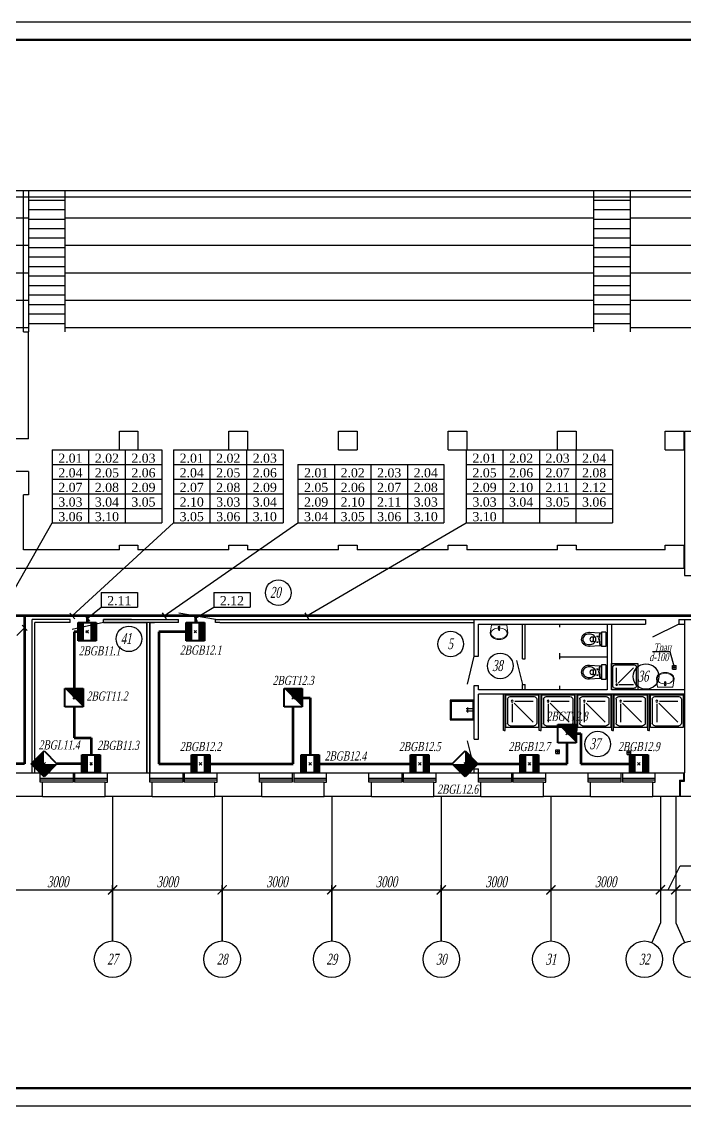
# Model space of a CAD drawing. Extents: x 0 to 1720, y -2086 to 3873.
# Drawn here: x 762.3 to 944, y -1192 to -895 of the extents above; entities that cross this region are included whole.
import ezdxf
from ezdxf.enums import TextEntityAlignment as Align

# ---------------------------------------------------------------- set-up
doc = ezdxf.new("R2010")
doc.units = 0
doc.layers.add('EL_DEVICE', color=1, linetype='Continuous', lineweight=40)
doc.layers.add('EL_KABLE', color=9, linetype='Continuous', lineweight=60)
for name, color, linetype in [('EL_DEVICE_NAME', 7, 'Continuous'), ('FORMAT', 134, 'Continuous'), ('OSI', 5, 'Continuous'), ('PLAN', 2, 'Continuous'), ('SYS_PIN', 7, 'Continuous')]:
    doc.layers.add(name, color=color, linetype=linetype)
doc.styles.add('R2_5', font='times.ttf', dxfattribs={"width": 0.65, "oblique": 12, "height": 2.5})
doc.styles.get("Standard").update_dxf_attribs({"font": 'times.ttf'})

# ---------------------------------------------------------------- blocks, each defined once
blk = doc.blocks.new('n')
for points in [[(-6527766, -4118616), (-6527107, -4118616), (-6527107, -4119151), (-6527766, -4119151)], [(-6527735, -4118647), (-6527137, -4118647), (-6527137, -4119120), (-6527735, -4119120)]]:
    blk.add_lwpolyline(points, close=True)
for points in [[(-6527735, -4118854), (-6527544, -4118854)], [(-6527735, -4118910), (-6527544, -4118910)], [(-6527580, -4118817), (-6527580, -4118951)]]:
    blk.add_lwpolyline(points)
blk = doc.blocks.new('PL_SHOWER_TRAY')
for p, q in [((0.45, 0.9), (-0.45, 0.9)), ((-0.45, 0.9), (-0.45, 0)), ((0.45, 0), (0.45, 0.9)), ((-0.4, 0.125), (-0.4, 0.775)), ((-0.325, 0.85), (0.325, 0.85)), ((-0.275, 0.25), (-0.275, 0.75)), ((-0.222, 0.228), (0.3, 0.75)), ((0.4, 0.125), (0.4, 0.775)), ((-0.45, 0), (0.45, 0)), ((-0.325, 0.05), (0.325, 0.05)), ((-0.2, 0.175), (0.3, 0.175))]:
    blk.add_line(p, q)
blk.add_circle((-0.275, 0.175), 0.025)
for centre, start, end in [((-0.325, 0.775), 90, 180), ((0.325, 0.775), 360, 90), ((-0.325, 0.125), 180, 270), ((0.325, 0.125), 270, 360)]:
    blk.add_arc(centre, 0.075, start, end)
blk = doc.blocks.new('PODDON')
at = {"xscale": -1000, "yscale": 1000, "zscale": 1000, "rotation": 270}
blk.add_blockref('PL_SHOWER_TRAY', (-338, -13), dxfattribs=at)
blk = doc.blocks.new('раковина')
at = {"lineweight": 0}
for p, q in [((471040, 84579), (471009, 84347)), ((471029, 84347), (471034, 84376)), ((471034, 84376), (471046, 84404)), ((471459, 84579), (471040, 84579)), ((471040, 84578), (471040, 84578)), ((471046, 84404), (471067, 84429)), ((471067, 84429), (471094, 84451)), ((471094, 84451), (471127, 84470)), ((471127, 84470), (471165, 84483)), ((471165, 84483), (471207, 84492)), ((471207, 84492), (471250, 84495)), ((471231, 84521), (471231, 84525)), ((471233, 84489), (471231, 84521)), ((471236, 84481), (471241, 84439)), ((471239, 84502), (471261, 84502)), ((471239, 84502), (471261, 84502)), ((471239, 84490), (471239, 84502)), ((471250, 84495), (471293, 84492)), ((471259, 84439), (471264, 84481)), ((471261, 84502), (471261, 84490)), ((471267, 84489), (471269, 84521)), ((471269, 84521), (471269, 84525)), ((471293, 84492), (471334, 84483)), ((471334, 84483), (471372, 84470)), ((471372, 84470), (471405, 84451)), ((471405, 84451), (471433, 84429)), ((471433, 84429), (471453, 84404)), ((471453, 84404), (471466, 84376)), ((471489, 84347), (471459, 84579)), ((471459, 84578), (471459, 84578)), ((471466, 84376), (471469, 84347)), ((471009, 84347), (471014, 84314)), ((471014, 84314), (471028, 84283)), ((471028, 84283), (471050, 84253)), ((471034, 84318), (471029, 84347)), ((471046, 84291), (471034, 84318)), ((471067, 84265), (471046, 84291)), ((471050, 84253), (471080, 84228)), ((471094, 84243), (471067, 84265)), ((471080, 84228), (471116, 84207)), ((471127, 84225), (471094, 84243)), ((471116, 84207), (471158, 84191)), ((471165, 84211), (471127, 84225)), ((471158, 84191), (471203, 84182)), ((471207, 84203), (471165, 84211)), ((471203, 84182), (471250, 84179)), ((471250, 84200), (471207, 84203)), ((471293, 84203), (471250, 84200)), ((471250, 84179), (471297, 84182)), ((471334, 84211), (471293, 84203)), ((471297, 84182), (471342, 84191)), ((471372, 84225), (471334, 84211)), ((471342, 84191), (471383, 84207)), ((471405, 84243), (471372, 84225)), ((471383, 84207), (471420, 84228)), ((471433, 84265), (471405, 84243)), ((471420, 84228), (471449, 84253)), ((471453, 84291), (471433, 84265)), ((471449, 84253), (471472, 84283)), ((471466, 84318), (471453, 84291)), ((471469, 84347), (471466, 84318)), ((471472, 84283), (471485, 84314)), ((471485, 84314), (471489, 84347))]:
    blk.add_line(p, q, dxfattribs=at)
for centre, radius, start, end in [((471250, 84452), 24, 0, 180), ((471250, 84452), 24, 180, 0), ((471250, 84522), 20, 339.2856, 200.7144), ((471250, 84522), 19.2, 7.8374, 171.8967), ((471250, 84491), 16.9, 185.1696, 354.8304), ((471250, 84490), 16.9, 185.1696, 354.8304), ((471250, 84490), 10.9, 180, 0), ((471250, 84440), 8.95, 187.1389, 352.8611)]:
    blk.add_arc(centre, radius, start, end, dxfattribs=at)
blk = doc.blocks.new('_ArchTick')
at = {"const_width": 0.15}
blk.add_lwpolyline([(-0.5, -0.5), (0.5, 0.5)], dxfattribs=at)
blk = doc.blocks.new('OS_DAT_BGB')
at = {"layer": 'EL_DEVICE'}
for p, q in [((-2.5, 2.5), (2.5, 2.5)), ((-2.5, -2.5), (-2.5, 2.5)), ((2.5, 2.5), (2.5, -2.5)), ((2.5, -2.5), (-2.5, -2.5))]:
    blk.add_line(p, q, dxfattribs=at)
at = {"layer": 'EL_DEVICE', "const_width": 1.67}
for points in [[(-1.67, 2.5), (-1.67, -2.5)], [(1.67, 2.5), (1.67, -2.5)]]:
    blk.add_lwpolyline(points, dxfattribs=at)
blk = doc.blocks.new('CONNECTOR_SQUARE')
at = {"layer": 'SYS_PIN'}
for p, q in [((-0.35, 0.35), (0.35, -0.35)), ((0.35, 0.35), (-0.35, -0.35))]:
    blk.add_line(p, q, dxfattribs=at)
blk = doc.blocks.new('OS_DAT_BGT')
at = {"layer": 'EL_DEVICE'}
for p, q in [((-2.5, 2.5), (2.5, 2.5)), ((-2.5, -2.5), (-2.5, 2.5)), ((2.5, 2.5), (2.5, -2.5)), ((2.5, -2.5), (-2.5, -2.5))]:
    blk.add_line(p, q, dxfattribs=at)
blk.add_lwpolyline([(2.5, 2.5, 0, 7.07, 0), (0, 0, 7.07, 7.07, 0)], format="xyseb", dxfattribs=at)
blk = doc.blocks.new('OS_DAT_BGL')
at = {"layer": 'EL_DEVICE'}
for p, q in [((-2.5, 2.5), (2.5, 2.5)), ((-2.5, -2.5), (-2.5, 2.5)), ((2.5, 2.5), (2.5, -2.5)), ((2.5, -2.5), (-2.5, -2.5))]:
    blk.add_line(p, q, dxfattribs=at)
for points in [[(-2.5, 2.5, 0, 7.07, 0), (0, 0, 7.07, 7.07, 0)], [(2.5, 2.5, 0, 7.07, 0), (0, 0, 7.07, 7.07, 0)]]:
    blk.add_lwpolyline(points, format="xyseb", dxfattribs=at)

msp = doc.modelspace()

# ---------------------------------------------------------------- linework, layer by layer
for p, q in [((770.65, -1012.27), (800.65, -1012.27)), ((770.65, -1012.27), (770.65, -1032.27)), ((780.65, -1012.27), (780.65, -1032.27)), ((790.65, -1012.27), (790.65, -1032.27)), ((800.65, -1012.27), (800.65, -1032.27)), ((803.87, -1012.27), (833.87, -1012.27)), ((803.87, -1012.27), (803.87, -1032.27)), ((813.87, -1012.27), (813.87, -1032.27)), ((823.87, -1012.27), (823.87, -1032.27)), ((833.87, -1012.27), (833.87, -1032.27)), ((884.05, -1012.27), (924.05, -1012.27)), ((884.05, -1012.27), (884.05, -1032.27)), ((894.05, -1012.27), (894.05, -1032.27)), ((904.05, -1012.27), (904.05, -1032.27)), ((914.05, -1012.27), (914.05, -1032.27)), ((924.05, -1012.27), (924.05, -1032.27)), ((770.65, -1016.27), (800.65, -1016.27)), ((803.87, -1016.27), (833.87, -1016.27)), ((837.94, -1016.27), (877.94, -1016.27)), ((837.94, -1016.27), (837.94, -1032.27)), ((847.94, -1016.27), (847.94, -1032.27)), ((857.94, -1016.27), (857.94, -1032.27)), ((867.94, -1016.27), (867.94, -1032.27)), ((877.94, -1016.27), (877.94, -1032.27)), ((884.05, -1016.27), (924.05, -1016.27)), ((770.65, -1020.27), (800.65, -1020.27)), ((803.87, -1020.27), (833.87, -1020.27)), ((837.94, -1020.27), (877.94, -1020.27)), ((884.05, -1020.27), (924.05, -1020.27)), ((770.65, -1024.27), (800.65, -1024.27)), ((803.87, -1024.27), (833.87, -1024.27)), ((837.94, -1024.27), (877.94, -1024.27)), ((884.05, -1024.27), (924.05, -1024.27)), ((770.65, -1028.27), (800.65, -1028.27)), ((803.87, -1028.27), (833.87, -1028.27)), ((837.94, -1028.27), (877.94, -1028.27)), ((884.05, -1028.27), (924.05, -1028.27)), ((756.19, -1057.73), (770.65, -1032.27)), ((770.65, -1032.27), (800.65, -1032.27)), ((776.17, -1057.73), (803.87, -1032.27)), ((801.34, -1057.73), (837.94, -1032.27)), ((803.87, -1032.27), (833.87, -1032.27)), ((837.94, -1032.27), (877.94, -1032.27)), ((840.35, -1057.73), (884.05, -1032.27)), ((884.05, -1032.27), (924.05, -1032.27)), ((784.04, -1051.29), (794.04, -1051.29)), ((784.04, -1051.29), (784.04, -1055.29)), ((794.04, -1051.29), (794.04, -1055.29)), ((814.89, -1051.29), (824.89, -1051.29)), ((814.89, -1051.29), (814.89, -1055.29)), ((824.89, -1051.29), (824.89, -1055.29)), ((775.49, -1057), (776.85, -1058.47)), ((780.23, -1058.4), (784.04, -1055.29)), ((784.04, -1055.29), (794.04, -1055.29)), ((800.77, -1056.91), (801.91, -1058.55)), ((809.87, -1058.35), (814.89, -1055.29)), ((814.89, -1055.29), (824.89, -1055.29)), ((839.85, -1056.87), (840.85, -1058.6)), ((763.82, -1061.68), (762.43, -1060.25)), ((779.6, -1057.62), (780.87, -1059.17)), ((809.35, -1057.5), (810.39, -1059.2)), ((763.12, -1060.97), (760.97, -1063.07))]:
    msp.add_line(p, q)
at = {"layer": 'EL_KABLE'}
for p, q in [((1183.2, -1057.73), (41.9, -1057.73)), ((1183.2, -1057.73), (69.9, -1057.73)), ((1183.2, -1057.73), (81.4, -1057.73)), ((1183.2, -1057.73), (101.73, -1057.73)), ((1183.2, -1057.73), (160.37, -1057.73)), ((1183.2, -1057.73), (206.74, -1057.73)), ((1183.2, -1057.73), (269.6, -1057.73)), ((1183.2, -1057.73), (442.45, -1057.73)), ((1183.2, -1057.73), (443.35, -1057.73)), ((1183.2, -1057.73), (476.9, -1057.73)), ((1183.2, -1057.73), (497.5, -1057.73)), ((1183.2, -1057.73), (683.11, -1057.73)), ((1183.2, -1057.73), (700.23, -1057.73)), ((1183.2, -1057.73), (746.6, -1057.73)), ((1183.2, -1057.73), (763.12, -1057.73)), ((763.12, -1057.73), (763.12, -1098.23)), ((1183.2, -1057.73), (780.23, -1057.73)), ((780.23, -1057.73), (780.23, -1059.53)), ((1183.2, -1057.73), (809.87, -1057.73)), ((809.87, -1057.73), (809.87, -1059.53)), ((777.73, -1062.03), (776.64, -1062.03)), ((776.64, -1062.03), (776.64, -1077.63)), ((807.37, -1062.03), (799.9, -1062.03)), ((799.9, -1062.03), (799.9, -1098.23)), ((839.15, -1080.13), (841.3, -1080.13)), ((841.3, -1080.13), (841.3, -1095.73)), ((776.64, -1082.63), (776.64, -1091.08)), ((836.65, -1098.23), (836.65, -1082.63)), ((914.15, -1089.93), (915.38, -1089.93)), ((915.38, -1089.93), (915.38, -1098.23)), ((776.64, -1091.08), (781.3, -1091.08)), ((781.3, -1091.08), (781.3, -1095.73)), ((911.65, -1098.23), (911.65, -1092.43)), ((763.12, -1098.23), (753.8, -1098.23)), ((778.8, -1098.23), (771.98, -1098.23)), ((799.9, -1098.23), (808.8, -1098.23)), ((813.8, -1098.23), (836.65, -1098.23)), ((843.8, -1098.23), (868.8, -1098.23)), ((873.8, -1098.23), (880.16, -1098.23)), ((887.24, -1098.23), (898.8, -1098.23)), ((903.8, -1098.23), (911.65, -1098.23)), ((915.38, -1098.23), (928.8, -1098.23))]:
    msp.add_line(p, q, dxfattribs=at)
at = {"layer": 'FORMAT'}
msp.add_lwpolyline([(0, -895), (1720.39, -895), (1720.39, -1192), (0, -1192)], close=True, dxfattribs=at)
at = {"layer": 'FORMAT', "lineweight": 50}
msp.add_lwpolyline([(20, -1187), (20, -900), (1715.39, -900), (1715.39, -1187)], close=True, dxfattribs=at)
at = {"layer": 'OSI'}
for p, q in [((787.2, -1107.13), (787.2, -1146.73)), ((787.2, -1107.75), (787.2, -1133.98)), ((787.2, -1107.75), (787.2, -1133.98)), ((817.2, -1107.13), (817.2, -1146.73)), ((817.2, -1107.75), (817.2, -1133.98)), ((817.2, -1107.75), (817.2, -1133.98)), ((847.2, -1107.13), (847.2, -1146.73)), ((847.2, -1107.75), (847.2, -1133.98)), ((847.2, -1107.75), (847.2, -1133.98)), ((877.2, -1107.13), (877.2, -1146.73)), ((877.2, -1107.75), (877.2, -1133.98)), ((877.2, -1107.75), (877.2, -1133.98)), ((907.2, -1107.13), (907.2, -1146.73)), ((907.2, -1107.75), (907.2, -1133.98)), ((907.2, -1107.75), (907.2, -1133.98)), ((937.2, -1107.13), (937.2, -1141.73)), ((937.2, -1107.75), (937.2, -1133.98)), ((937.2, -1107.75), (937.2, -1133.98)), ((941.4, -1107.13), (941.4, -1141.73)), ((941.4, -1107.75), (941.4, -1133.98)), ((941.4, -1107.75), (941.4, -1133.98)), ((939.3, -1132.73), (942.57, -1126.17)), ((942.57, -1126.17), (949.9, -1126.17)), ((755.2, -1132.73), (789.2, -1132.73)), ((785.2, -1132.73), (819.2, -1132.73)), ((815.2, -1132.73), (849.2, -1132.73)), ((845.2, -1132.73), (879.2, -1132.73)), ((875.2, -1132.73), (909.2, -1132.73)), ((905.2, -1132.73), (939.2, -1132.73)), ((935.2, -1132.73), (943.4, -1132.73)), ((939.4, -1132.73), (973.4, -1132.73))]:
    msp.add_line(p, q, dxfattribs=at)
at = {"layer": 'OSI', "lineweight": 25}
for p, q in [((787.2, -1146.73), (787.2, -1131.48)), ((787.2, -1146.73), (787.2, -1131.48)), ((817.2, -1146.73), (817.2, -1131.48)), ((817.2, -1146.73), (817.2, -1131.48)), ((847.2, -1146.73), (847.2, -1131.48)), ((847.2, -1146.73), (847.2, -1131.48)), ((877.2, -1146.73), (877.2, -1131.48)), ((877.2, -1146.73), (877.2, -1131.48)), ((937.2, -1141.73), (934.81, -1147.15)), ((941.4, -1141.73), (943.79, -1147.15))]:
    msp.add_line(p, q, dxfattribs=at)
for centre in [(787.2, -1151.73), (817.2, -1151.73), (847.2, -1151.73), (877.2, -1151.73), (907.2, -1151.73), (932.8, -1151.73), (945.8, -1151.73)]:
    msp.add_circle(centre, 5, dxfattribs=at)
at = {"layer": 'PLAN'}
for p, q in [((33, -941.23), (1460.2, -941.23)), ((762.85, -979.89), (762.85, -941.23)), ((764.15, -941.23), (764.15, -979.89)), ((774.15, -941.23), (774.15, -979.89)), ((918.9, -941.23), (918.9, -979.89)), ((928.9, -941.23), (928.9, -979.89)), ((37.4, -942.93), (1380.89, -942.93)), ((764.15, -943.83), (774.15, -943.83)), ((918.9, -943.83), (928.9, -943.83)), ((764.15, -946.43), (774.15, -946.43)), ((918.9, -946.43), (928.9, -946.43)), ((729.05, -948.73), (764.15, -948.73)), ((764.15, -949.03), (774.15, -949.03)), ((774.15, -948.73), (918.9, -948.73)), ((918.9, -949.03), (928.9, -949.03)), ((928.9, -948.73), (1096.2, -948.73)), ((764.15, -951.63), (774.15, -951.63)), ((918.9, -951.63), (928.9, -951.63)), ((729.05, -956.23), (764.15, -956.23)), ((764.15, -954.23), (774.15, -954.23)), ((774.15, -956.23), (918.9, -956.23)), ((918.9, -954.23), (928.9, -954.23)), ((928.9, -956.23), (1096.2, -956.23)), ((764.15, -956.83), (774.15, -956.83)), ((918.9, -956.83), (928.9, -956.83)), ((764.15, -959.43), (774.15, -959.43)), ((764.15, -962.03), (774.15, -962.03)), ((918.9, -959.43), (928.9, -959.43)), ((918.9, -962.03), (928.9, -962.03)), ((729.05, -963.73), (764.15, -963.73)), ((764.15, -964.63), (774.15, -964.63)), ((774.15, -963.73), (918.9, -963.73)), ((918.9, -964.63), (928.9, -964.63)), ((928.9, -963.73), (1096.2, -963.73)), ((764.15, -967.23), (774.15, -967.23)), ((918.9, -967.23), (928.9, -967.23)), ((764.15, -969.83), (774.15, -969.83)), ((918.9, -969.83), (928.9, -969.83)), ((729.05, -971.23), (764.15, -971.23)), ((764.15, -972.43), (774.15, -972.43)), ((774.15, -971.23), (918.9, -971.23)), ((918.9, -972.43), (928.9, -972.43)), ((928.9, -971.23), (1096.2, -971.23)), ((764.15, -975.03), (774.15, -975.03)), ((918.9, -975.03), (928.9, -975.03)), ((748.51, -978.73), (764.15, -978.73)), ((762.85, -979.89), (764.15, -979.89)), ((764.15, -977.63), (774.15, -977.63)), ((764.15, -1009.23), (764.15, -979.89)), ((774.15, -978.73), (918.9, -978.73)), ((918.9, -977.63), (928.9, -977.63)), ((928.9, -978.73), (1096.2, -978.73)), ((764.15, -1009.23), (760.35, -1009.23)), ((789.05, -1007.13), (794.15, -1007.13)), ((789.05, -1012.23), (789.05, -1007.13)), ((794.15, -1007.13), (794.15, -1012.23)), ((819.05, -1007.13), (824.15, -1007.13)), ((819.05, -1012.23), (819.05, -1007.13)), ((824.15, -1007.13), (824.15, -1012.23)), ((849.05, -1007.13), (854.15, -1007.13)), ((849.05, -1012.23), (849.05, -1007.13)), ((854.15, -1007.13), (854.15, -1012.23)), ((879.05, -1007.13), (884.15, -1007.13)), ((879.05, -1012.23), (879.05, -1007.13)), ((884.15, -1007.13), (884.15, -1012.23)), ((909.05, -1007.13), (914.15, -1007.13)), ((909.05, -1012.23), (909.05, -1007.13)), ((914.15, -1007.13), (914.15, -1012.23)), ((938.5, -1007.13), (943.6, -1007.13)), ((938.5, -1012.23), (938.5, -1007.13)), ((943.6, -1007.13), (943.6, -1012.23)), ((943.8, -1007.13), (943.8, -1046.63)), ((943.8, -1007.13), (948.9, -1007.13)), ((789.05, -1012.23), (794.15, -1012.23)), ((819.05, -1012.23), (824.15, -1012.23)), ((849.05, -1012.23), (854.15, -1012.23)), ((879.05, -1012.23), (884.15, -1012.23)), ((909.05, -1012.23), (914.15, -1012.23)), ((938.5, -1012.23), (943.6, -1012.23)), ((764.15, -1018.13), (760.35, -1018.13)), ((764.15, -1018.13), (764.15, -1024.53)), ((762.85, -1039.63), (762.85, -1024.53)), ((764.15, -1024.53), (762.85, -1024.53)), ((789.05, -1039.63), (789.05, -1038.33)), ((789.05, -1038.33), (794.15, -1038.33)), ((794.15, -1038.33), (794.15, -1039.63)), ((819.05, -1039.63), (819.05, -1038.33)), ((819.05, -1038.33), (824.15, -1038.33)), ((824.15, -1038.33), (824.15, -1039.63)), ((849.05, -1039.63), (849.05, -1038.33)), ((849.05, -1038.33), (854.15, -1038.33)), ((854.15, -1038.33), (854.15, -1039.63)), ((879.05, -1039.63), (879.05, -1038.33)), ((879.05, -1038.33), (884.15, -1038.33)), ((884.15, -1038.33), (884.15, -1039.63)), ((909.05, -1039.63), (909.05, -1038.33)), ((909.05, -1038.33), (914.15, -1038.33)), ((914.15, -1038.33), (914.15, -1039.63)), ((938.5, -1039.63), (938.5, -1038.33)), ((938.5, -1038.33), (943.6, -1038.33)), ((943.6, -1038.33), (943.6, -1044.73)), ((789.05, -1039.63), (762.85, -1039.63)), ((819.05, -1039.63), (794.15, -1039.63)), ((849.05, -1039.63), (824.15, -1039.63)), ((879.05, -1039.63), (854.15, -1039.63)), ((909.05, -1039.63), (884.15, -1039.63)), ((938.5, -1039.63), (914.15, -1039.63)), ((943.6, -1044.73), (752.7, -1044.73)), ((943.8, -1046.63), (947.6, -1046.63)), ((815.37, -1058.73), (805.36, -1056.99)), ((775.63, -1058.73), (765.14, -1058.73)), ((765.14, -1100.73), (765.14, -1058.73)), ((775.63, -1059.53), (765.94, -1059.53)), ((765.94, -1100.73), (765.94, -1059.53)), ((775.63, -1059.53), (775.63, -1058.73)), ((784.73, -1059.53), (776.12, -1061.44)), ((792.4, -1058.73), (784.73, -1058.73)), ((784.73, -1058.73), (798.63, -1058.73)), ((784.73, -1059.53), (784.73, -1058.73)), ((784.73, -1059.53), (784.73, -1058.73)), ((805.27, -1059.53), (784.73, -1059.53)), ((784.73, -1059.53), (796.6, -1059.53)), ((791.6, -1058.73), (805.27, -1058.73)), ((796.6, -1059.53), (796.6, -1100.73)), ((796.6, -1100.73), (796.6, -1059.53)), ((797.4, -1059.53), (797.4, -1100.73)), ((797.4, -1100.73), (797.4, -1059.53)), ((797.4, -1059.53), (798.63, -1059.53)), ((805.27, -1059.53), (805.27, -1058.73)), ((815.37, -1058.73), (902, -1058.73)), ((815.37, -1059.53), (815.37, -1058.73)), ((815.37, -1059.53), (815.37, -1058.73)), ((816.6, -1059.53), (815.37, -1059.53)), ((816.6, -1059.53), (886.2, -1059.53)), ((886.2, -1060.93), (886.2, -1058.73)), ((886.2, -1058.73), (933.12, -1058.73)), ((886.2, -1068.71), (886.2, -1059.53)), ((887.4, -1059.93), (929, -1059.93)), ((887.4, -1060.93), (887.4, -1059.93)), ((899.4, -1069.43), (899.4, -1059.93)), ((900.2, -1069.43), (900.2, -1059.93)), ((909.62, -1060.83), (909.62, -1059.93)), ((922.6, -1059.93), (922.6, -1077.93)), ((923.8, -1059.93), (923.8, -1077.93)), ((923.8, -1059.93), (933.12, -1059.93)), ((929, -1059.93), (933.12, -1059.93)), ((933.12, -1058.73), (933.12, -1059.93)), ((942.22, -1059.93), (935, -1063.51)), ((942.22, -1058.73), (943.8, -1058.73)), ((942.22, -1058.73), (942.22, -1059.93)), ((942.22, -1059.93), (943.8, -1059.93)), ((942.22, -1059.93), (943.8, -1059.93)), ((943.8, -1058.73), (943.8, -1100.73)), ((943.8, -1058.73), (947.6, -1058.73)), ((887.4, -1068.71), (887.4, -1060.93)), ((920.64, -1062.45), (917.77, -1062.28)), ((919.93, -1063.53), (919.93, -1063.13)), ((920.29, -1064.06), (920.62, -1062.47)), ((920.43, -1064.1), (920.62, -1062.47)), ((920.84, -1062.47), (920.64, -1062.45)), ((921.03, -1062.13), (921.03, -1066.13)), ((921.03, -1062.13), (921.03, -1066.13)), ((922.23, -1062.13), (921.03, -1062.13)), ((922.23, -1062.13), (921.03, -1062.13)), ((921.03, -1065.59), (921.03, -1062.67)), ((922.23, -1062.13), (922.23, -1066.13)), ((917.77, -1065.97), (920.64, -1065.8)), ((918.58, -1063.53), (918.48, -1063.53)), ((918.58, -1064.73), (918.48, -1064.73)), ((918.93, -1063.53), (918.58, -1063.53)), ((918.93, -1064.73), (918.58, -1064.73)), ((918.88, -1064.43), (918.88, -1063.83)), ((920.13, -1063.33), (919.73, -1063.33)), ((920.13, -1064.93), (919.73, -1064.93)), ((919.93, -1064.73), (919.93, -1065.13)), ((920.29, -1064.2), (920.63, -1065.8)), ((920.43, -1064.15), (920.62, -1065.79)), ((920.64, -1065.8), (920.84, -1065.79)), ((922.23, -1066.13), (921.03, -1066.13)), ((922.23, -1066.13), (921.03, -1066.13)), ((884.38, -1076.39), (886.2, -1068.71)), ((886.2, -1068.71), (887.4, -1068.71)), ((899.4, -1069.43), (899.4, -1069.18)), ((900.2, -1069.43), (900.2, -1069.18)), ((900.2, -1069.43), (900.2, -1069.18)), ((909.62, -1069.53), (909.62, -1067.93)), ((909.62, -1068.93), (922.6, -1068.93)), ((935.03, -1067.48), (939.78, -1067.48)), ((939.78, -1067.48), (940.99, -1071.77)), ((897.75, -1069.91), (899.4, -1076.53)), ((899.4, -1069.43), (900.2, -1069.43)), ((920.64, -1071.45), (917.77, -1071.28)), ((919.93, -1072.53), (919.93, -1072.13)), ((920.29, -1073.06), (920.62, -1071.47)), ((920.43, -1073.1), (920.62, -1071.47)), ((920.84, -1071.47), (920.64, -1071.45)), ((921.03, -1071.13), (921.03, -1075.13)), ((921.03, -1071.13), (921.03, -1075.13)), ((922.23, -1071.13), (921.03, -1071.13)), ((922.23, -1071.13), (921.03, -1071.13)), ((921.03, -1074.59), (921.03, -1071.67)), ((922.23, -1071.13), (922.23, -1075.13)), ((940.49, -1072.27), (940.49, -1071.27)), ((940.49, -1071.27), (941.49, -1071.27)), ((940.49, -1072.27), (940.49, -1071.27)), ((940.49, -1071.27), (941.49, -1071.27)), ((940.49, -1071.77), (941.49, -1071.77)), ((940.49, -1071.77), (941.49, -1071.77)), ((940.99, -1072.27), (940.99, -1071.27)), ((940.99, -1072.27), (940.99, -1071.27)), ((941.49, -1072.27), (941.49, -1071.27)), ((941.49, -1072.27), (941.49, -1071.27)), ((917.77, -1074.97), (920.64, -1074.8)), ((918.58, -1072.53), (918.48, -1072.53)), ((918.58, -1073.73), (918.48, -1073.73)), ((918.93, -1072.53), (918.58, -1072.53)), ((918.93, -1073.73), (918.58, -1073.73)), ((918.88, -1073.43), (918.88, -1072.83)), ((920.13, -1072.33), (919.73, -1072.33)), ((920.13, -1073.93), (919.73, -1073.93)), ((919.93, -1073.73), (919.93, -1074.13)), ((920.29, -1073.2), (920.63, -1074.8)), ((920.43, -1073.15), (920.62, -1074.79)), ((920.64, -1074.8), (920.84, -1074.79)), ((922.23, -1075.13), (921.03, -1075.13)), ((922.23, -1075.13), (921.03, -1075.13)), ((940.49, -1072.27), (941.49, -1072.27)), ((940.49, -1072.27), (941.49, -1072.27)), ((886.2, -1077.93), (886.2, -1076.81)), ((886.2, -1076.81), (887.4, -1076.81)), ((886.2, -1091.51), (886.2, -1077.93)), ((887.4, -1077.93), (887.4, -1076.81)), ((922.6, -1077.93), (887.4, -1077.93)), ((899.4, -1077.93), (899.4, -1076.53)), ((899.4, -1076.53), (900.2, -1076.53)), ((900.2, -1077.93), (900.2, -1076.53)), ((900.2, -1077.93), (900.2, -1076.53)), ((909.62, -1077.73), (909.62, -1076.83)), ((943.8, -1077.93), (923.8, -1077.93)), ((943.8, -1079.13), (887.4, -1079.13)), ((887.4, -1091.51), (887.4, -1079.13)), ((894.2, -1089.13), (894.2, -1079.13)), ((894.7, -1089.13), (894.7, -1079.13)), ((904.04, -1089.13), (904.04, -1079.13)), ((904.54, -1089.13), (904.54, -1079.13)), ((913.89, -1089.13), (913.89, -1079.13)), ((913.89, -1089.13), (913.89, -1079.13)), ((914.39, -1089.13), (914.39, -1079.13)), ((914.39, -1089.13), (914.39, -1079.13)), ((923.86, -1089.13), (923.86, -1079.13)), ((923.86, -1089.13), (923.86, -1079.13)), ((924.36, -1089.13), (924.36, -1079.13)), ((924.36, -1089.13), (924.36, -1079.13)), ((933.75, -1089.13), (933.75, -1079.13)), ((933.75, -1089.13), (933.75, -1079.13)), ((934.25, -1089.13), (934.25, -1079.13)), ((934.25, -1089.13), (934.25, -1079.13)), ((894.45, -1089.13), (894.2, -1089.13)), ((894.45, -1089.13), (894.7, -1089.13)), ((904.29, -1089.13), (904.04, -1089.13)), ((904.29, -1089.13), (904.54, -1089.13)), ((914.14, -1089.13), (913.89, -1089.13)), ((914.14, -1089.13), (913.89, -1089.13)), ((914.14, -1089.13), (914.39, -1089.13)), ((914.14, -1089.13), (914.39, -1089.13)), ((924.11, -1089.13), (923.86, -1089.13)), ((924.11, -1089.13), (923.86, -1089.13)), ((924.11, -1089.13), (924.36, -1089.13)), ((924.11, -1089.13), (924.36, -1089.13)), ((934, -1089.13), (933.75, -1089.13)), ((934, -1089.13), (933.75, -1089.13)), ((934, -1089.13), (934.25, -1089.13)), ((934, -1089.13), (934.25, -1089.13)), ((884.28, -1091.92), (886.2, -1099.61)), ((886.2, -1091.51), (887.4, -1091.51)), ((908.58, -1095.35), (908.58, -1094.35)), ((908.58, -1094.35), (909.58, -1094.35)), ((908.58, -1094.85), (909.58, -1094.85)), ((908.58, -1095.35), (909.58, -1095.35)), ((909.08, -1095.35), (909.08, -1094.35)), ((909.58, -1095.35), (909.58, -1094.35)), ((928.13, -1095.62), (928.13, -1094.62)), ((928.13, -1094.62), (929.13, -1094.62)), ((928.13, -1095.12), (929.13, -1095.12)), ((928.13, -1095.62), (929.13, -1095.62)), ((928.63, -1095.62), (928.63, -1094.62)), ((929.13, -1095.62), (929.13, -1094.62)), ((755.8, -1100.73), (767.4, -1100.73)), ((767.4, -1103.23), (767.4, -1100.73)), ((767.4, -1100.73), (785.8, -1100.73)), ((771.43, -1100.73), (789.83, -1100.73)), ((776.4, -1100.73), (776.4, -1103.23)), ((776.8, -1100.73), (776.8, -1103.23)), ((785.8, -1100.73), (797.4, -1100.73)), ((785.8, -1103.23), (785.8, -1100.73)), ((797.4, -1103.23), (797.4, -1100.73)), ((797.4, -1100.73), (815.8, -1100.73)), ((806.4, -1100.73), (806.4, -1103.23)), ((806.8, -1100.73), (806.8, -1103.23)), ((815.8, -1100.73), (827.4, -1100.73)), ((815.8, -1103.23), (815.8, -1100.73)), ((827.4, -1103.23), (827.4, -1100.73)), ((827.4, -1100.73), (845.8, -1100.73)), ((836.4, -1100.73), (836.4, -1103.23)), ((836.8, -1100.73), (836.8, -1103.23)), ((845.8, -1100.73), (857.4, -1100.73)), ((845.8, -1103.23), (845.8, -1100.73)), ((857.4, -1103.23), (857.4, -1100.73)), ((857.4, -1100.73), (875.8, -1100.73)), ((866.4, -1100.73), (866.4, -1103.23)), ((866.8, -1100.73), (866.8, -1103.23)), ((875.8, -1100.73), (887.4, -1100.73)), ((875.8, -1103.23), (875.8, -1100.73)), ((886.2, -1100.73), (886.2, -1099.61)), ((886.2, -1099.61), (887.4, -1099.61)), ((887.4, -1100.73), (887.4, -1099.61)), ((887.4, -1103.23), (887.4, -1100.73)), ((887.4, -1100.73), (905.8, -1100.73)), ((896.4, -1100.73), (896.4, -1103.23)), ((896.8, -1100.73), (896.8, -1103.23)), ((905.8, -1100.73), (917.4, -1100.73)), ((905.8, -1103.23), (905.8, -1100.73)), ((917.4, -1103.23), (917.4, -1100.73)), ((917.4, -1100.73), (935.8, -1100.73)), ((926.4, -1100.73), (926.4, -1103.23)), ((926.8, -1100.73), (926.8, -1103.23)), ((935.8, -1100.73), (943.6, -1100.73)), ((935.8, -1103.23), (935.8, -1100.73)), ((943.6, -1102.73), (943.6, -1100.73)), ((943.8, -1102.93), (943.8, -1100.73)), ((776.4, -1102.23), (767.4, -1102.23)), ((776.4, -1102.73), (767.4, -1102.73)), ((768.05, -1103.23), (767.4, -1103.23)), ((768.05, -1107.13), (768.05, -1103.23)), ((776.4, -1103.23), (768.05, -1103.23)), ((785.8, -1102.23), (776.8, -1102.23)), ((785.8, -1102.73), (776.8, -1102.73)), ((785.15, -1103.23), (776.8, -1103.23)), ((785.15, -1107.13), (785.15, -1103.23)), ((785.15, -1103.23), (785.8, -1103.23)), ((806.4, -1102.23), (797.4, -1102.23)), ((806.4, -1102.73), (797.4, -1102.73)), ((798.05, -1103.23), (797.4, -1103.23)), ((798.05, -1107.13), (798.05, -1103.23)), ((806.4, -1103.23), (798.05, -1103.23)), ((815.8, -1102.23), (806.8, -1102.23)), ((815.8, -1102.73), (806.8, -1102.73)), ((815.15, -1103.23), (806.8, -1103.23)), ((815.15, -1107.13), (815.15, -1103.23)), ((815.15, -1103.23), (815.8, -1103.23)), ((836.4, -1102.23), (827.4, -1102.23)), ((836.4, -1102.73), (827.4, -1102.73)), ((828.05, -1103.23), (827.4, -1103.23)), ((828.05, -1107.13), (828.05, -1103.23)), ((836.4, -1103.23), (828.05, -1103.23)), ((845.8, -1102.23), (836.8, -1102.23)), ((845.8, -1102.73), (836.8, -1102.73)), ((845.15, -1103.23), (836.8, -1103.23)), ((845.15, -1107.13), (845.15, -1103.23)), ((845.15, -1103.23), (845.8, -1103.23)), ((866.4, -1102.23), (857.4, -1102.23)), ((866.4, -1102.73), (857.4, -1102.73)), ((858.05, -1103.23), (857.4, -1103.23)), ((858.05, -1107.13), (858.05, -1103.23)), ((866.4, -1103.23), (858.05, -1103.23)), ((875.8, -1102.23), (866.8, -1102.23)), ((875.8, -1102.73), (866.8, -1102.73)), ((875.15, -1103.23), (866.8, -1103.23)), ((875.15, -1107.13), (875.15, -1103.23)), ((875.15, -1103.23), (875.8, -1103.23)), ((896.4, -1102.23), (887.4, -1102.23)), ((896.4, -1102.73), (887.4, -1102.73)), ((888.05, -1103.23), (887.4, -1103.23)), ((888.05, -1107.13), (888.05, -1103.23)), ((896.4, -1103.23), (888.05, -1103.23)), ((905.8, -1102.23), (896.8, -1102.23)), ((905.8, -1102.73), (896.8, -1102.73)), ((905.15, -1103.23), (896.8, -1103.23)), ((905.15, -1107.13), (905.15, -1103.23)), ((905.15, -1103.23), (905.8, -1103.23)), ((926.4, -1102.23), (917.4, -1102.23)), ((926.4, -1102.73), (917.4, -1102.73)), ((918.05, -1103.23), (917.4, -1103.23)), ((918.05, -1107.13), (918.05, -1103.23)), ((926.4, -1103.23), (918.05, -1103.23)), ((935.8, -1102.23), (926.8, -1102.23)), ((935.8, -1102.73), (926.8, -1102.73)), ((935.15, -1103.23), (926.8, -1103.23)), ((935.15, -1107.13), (935.15, -1103.23)), ((935.15, -1103.23), (935.8, -1103.23)), ((942.4, -1102.73), (943.6, -1102.73)), ((942.4, -1102.73), (942.4, -1107.13)), ((942.6, -1102.93), (942.6, -1107.13)), ((942.6, -1102.93), (943.8, -1102.93)), ((768.05, -1107.13), (755.15, -1107.13)), ((768.05, -1107.13), (785.15, -1107.13)), ((798.05, -1107.13), (785.15, -1107.13)), ((798.05, -1107.13), (815.15, -1107.13)), ((828.05, -1107.13), (815.15, -1107.13)), ((828.05, -1107.13), (845.15, -1107.13)), ((858.05, -1107.13), (845.15, -1107.13)), ((858.05, -1107.13), (875.15, -1107.13)), ((888.05, -1107.13), (875.15, -1107.13)), ((888.05, -1107.13), (905.15, -1107.13)), ((918.05, -1107.13), (905.15, -1107.13)), ((918.05, -1107.13), (935.15, -1107.13)), ((942.4, -1107.13), (935.15, -1107.13)), ((952.25, -1107.13), (942.6, -1107.13))]:
    msp.add_line(p, q, dxfattribs=at)
for centre, radius in [((832.56, -1051.36), 3.5), ((791.67, -1064), 3.5), ((879.79, -1065.41), 3.5), ((919.93, -1063.33), 0.1), ((919.93, -1064.93), 0.1), ((893.34, -1071.41), 3.5), ((933.24, -1074.32), 3.5), ((919.93, -1072.33), 0.1), ((919.93, -1073.93), 0.1), ((920.04, -1092.81), 3.5)]:
    msp.add_circle(centre, radius, dxfattribs=at)
for centre, radius, start, end in [((917.39, -1064.23), 1.88, 131.3785, 154.8176), ((917.4, -1064.28), 1.52, 128.8534, 152.7879), ((917.53, -1064.4), 2.1, 110.0471, 131.3785), ((917.6, -1064.52), 1.83, 108.4524, 128.8534), ((917.63, -1064.66), 2.38, 90, 110.0471), ((917.73, -1064.9), 2.23, 90, 108.4524), ((917.63, -1064.66), 2.38, 86.5615, 90), ((917.73, -1064.9), 2.23, 71.5476, 90), ((917.85, -1064.52), 1.83, 51.1466, 71.5476), ((918.05, -1064.28), 1.52, 27.2121, 51.1466), ((920.64, -1062.47), 0.0186, 86.5615, 168.1909), ((920.83, -1062.67), 0.2, 360, 86.5615), ((917.16, -1064.13), 1.64, 154.8176, 180), ((917.16, -1064.13), 1.64, 180, 205.1824), ((917.39, -1064.02), 1.88, 205.1824, 228.6215), ((917.1, -1064.13), 1.18, 152.7879, 180), ((917.1, -1064.13), 1.18, 180, 207.2121), ((917.4, -1063.97), 1.52, 207.2121, 231.1466), ((917.53, -1063.86), 2.1, 228.6215, 249.9529), ((917.6, -1063.73), 1.83, 231.1466, 251.5476), ((917.63, -1063.6), 2.38, 249.9529, 270), ((917.73, -1063.35), 2.23, 251.5476, 270), ((917.63, -1063.6), 2.38, 270, 273.4385), ((917.73, -1063.35), 2.23, 270, 288.4524), ((918.48, -1064.13), 0.6, 90, 270), ((917.85, -1063.73), 1.83, 288.4524, 308.8534), ((918.58, -1063.83), 0.3, 0, 90), ((918.58, -1064.43), 0.3, 270, 0), ((918.93, -1063.43), 0.1, 270, 0), ((918.93, -1064.83), 0.1, 0, 90), ((918.05, -1063.97), 1.52, 308.8534, 332.7879), ((918.35, -1064.13), 1.18, 360, 27.2121), ((918.35, -1064.13), 1.18, 332.7879, 0), ((920.63, -1064.13), 0.343, 168.1909, 191.8091), ((920.63, -1064.13), 0.199, 173.1871, 186.8129), ((920.64, -1065.78), 0.0186, 191.8091, 273.4385), ((920.83, -1065.59), 0.2, 273.4385, 360), ((917.39, -1073.23), 1.88, 131.3785, 154.8176), ((917.4, -1073.28), 1.52, 128.8534, 152.7879), ((917.53, -1073.4), 2.1, 110.0471, 131.3785), ((917.6, -1073.52), 1.83, 108.4524, 128.8534), ((917.63, -1073.66), 2.38, 90, 110.0471), ((917.73, -1073.9), 2.23, 90, 108.4524), ((917.63, -1073.66), 2.38, 86.5615, 90), ((917.73, -1073.9), 2.23, 71.5476, 90), ((917.85, -1073.52), 1.83, 51.1466, 71.5476), ((918.05, -1073.28), 1.52, 27.2121, 51.1466), ((920.64, -1071.47), 0.0186, 86.5615, 168.1909), ((920.83, -1071.67), 0.2, 360, 86.5615), ((917.16, -1073.13), 1.64, 154.8176, 180), ((917.16, -1073.13), 1.64, 180, 205.1824), ((917.39, -1073.02), 1.88, 205.1824, 228.6215), ((917.1, -1073.13), 1.18, 152.7879, 180), ((917.1, -1073.13), 1.18, 180, 207.2121), ((917.4, -1072.97), 1.52, 207.2121, 231.1466), ((917.53, -1072.86), 2.1, 228.6215, 249.9529), ((917.6, -1072.73), 1.83, 231.1466, 251.5476), ((917.63, -1072.6), 2.38, 249.9529, 270), ((917.73, -1072.35), 2.23, 251.5476, 270), ((917.63, -1072.6), 2.38, 270, 273.4385), ((917.73, -1072.35), 2.23, 270, 288.4524), ((918.48, -1073.13), 0.6, 90, 270), ((917.85, -1072.73), 1.83, 288.4524, 308.8534), ((918.58, -1072.83), 0.3, 0, 90), ((918.58, -1073.43), 0.3, 270, 0), ((918.93, -1072.43), 0.1, 270, 0), ((918.93, -1073.83), 0.1, 0, 90), ((918.05, -1072.97), 1.52, 308.8534, 332.7879), ((918.35, -1073.13), 1.18, 360, 27.2121), ((918.35, -1073.13), 1.18, 332.7879, 0), ((920.63, -1073.13), 0.343, 168.1909, 191.8091), ((920.63, -1073.13), 0.199, 173.1871, 186.8129), ((920.64, -1074.78), 0.0186, 191.8091, 273.4385), ((920.83, -1074.59), 0.2, 273.4385, 360)]:
    msp.add_arc(centre, radius, start, end, dxfattribs=at)

# ---------------------------------------------------------------- block references
for name, p in [('OS_DAT_BGB', (780.23, -1062.03)), ('OS_DAT_BGB', (809.87, -1062.03)), ('CONNECTOR_SQUARE', (780.23, -1062.03)), ('CONNECTOR_SQUARE', (809.87, -1062.03)), ('OS_DAT_BGT', (776.64, -1080.13)), ('OS_DAT_BGT', (836.65, -1080.13)), ('CONNECTOR_SQUARE', (776.64, -1080.13)), ('CONNECTOR_SQUARE', (836.65, -1080.13)), ('OS_DAT_BGT', (911.65, -1089.93)), ('CONNECTOR_SQUARE', (911.65, -1089.93)), ('OS_DAT_BGB', (781.3, -1098.23)), ('OS_DAT_BGB', (811.3, -1098.23)), ('OS_DAT_BGB', (841.3, -1098.23)), ('OS_DAT_BGB', (871.3, -1098.23)), ('OS_DAT_BGB', (901.3, -1098.23)), ('OS_DAT_BGB', (931.3, -1098.23)), ('CONNECTOR_SQUARE', (768.44, -1098.23)), ('CONNECTOR_SQUARE', (781.3, -1098.23)), ('CONNECTOR_SQUARE', (811.3, -1098.23)), ('CONNECTOR_SQUARE', (841.3, -1098.23)), ('CONNECTOR_SQUARE', (871.3, -1098.23)), ('CONNECTOR_SQUARE', (883.7, -1098.23)), ('CONNECTOR_SQUARE', (901.3, -1098.23)), ('CONNECTOR_SQUARE', (931.3, -1098.23))]:
    msp.add_blockref(name, p)
for p, rotation in [((768.44, -1098.23), 135), ((883.7, -1098.23), 225)]:
    msp.add_blockref('OS_DAT_BGL', p, dxfattribs=dict(rotation=rotation))
at = {"layer": 'OSI', "xscale": 2.5, "yscale": 2.5, "zscale": 2.5}
for p in [(787.2, -1132.73), (817.2, -1132.73), (847.2, -1132.73), (877.2, -1132.73), (907.2, -1132.73), (937.2, -1132.73), (941.4, -1132.73)]:
    msp.add_blockref('_ArchTick', p, dxfattribs=at)
at = {"layer": 'OSI', "xscale": 2.5, "yscale": 2.5, "zscale": 2.5, "rotation": 180}
for p in [(787.2, -1132.73), (817.2, -1132.73), (847.2, -1132.73), (877.2, -1132.73), (907.2, -1132.73), (937.2, -1132.73), (941.4, -1132.73)]:
    msp.add_blockref('_ArchTick', p, dxfattribs=at)
at = {"layer": 'PLAN'}
for name, p, xscale, yscale, zscale in [('раковина', (-3819.49, -1905.95), 0.01, 0.01, 0.01), ('PODDON', (926.51, -1074.22), 0.008, 0.008, 0.008), ('n', (-64391.46, 40105.34), -0.01, 0.01, 0.01)]:
    msp.add_blockref(name, p, dxfattribs=dict(at, xscale=xscale, yscale=yscale, zscale=zscale))
at = {"layer": 'PLAN', "yscale": 0.01, "zscale": 0.01}
for name, p, xscale, rotation in [('раковина', (-3773.97, -231.42), -0.01, 180), ('PODDON', (899.48, -1082.68), 0.01, 270), ('PODDON', (909.32, -1082.68), 0.01, 270), ('PODDON', (919.24, -1082.68), 0.01, 270), ('PODDON', (929.19, -1082.68), 0.01, 270), ('PODDON', (939.08, -1082.68), 0.01, 270)]:
    msp.add_blockref(name, p, dxfattribs=dict(at, xscale=xscale, rotation=rotation))

# ---------------------------------------------------------------- texts
at = {"char_height": 2.5, "attachment_point": 2, "line_spacing_factor": 0.96}
for s, insert in [('2.01', (775.65, -1013.27)), ('2.02', (785.65, -1013.27)), ('2.03', (795.65, -1013.27)), ('2.01', (808.87, -1013.27)), ('2.02', (818.87, -1013.27)), ('2.03', (828.87, -1013.27)), ('2.01', (889.05, -1013.27)), ('2.02', (899.05, -1013.27)), ('2.03', (909.05, -1013.27)), ('2.04', (919.05, -1013.27)), ('2.04', (775.65, -1017.27)), ('2.05', (785.65, -1017.27)), ('2.06', (795.65, -1017.27)), ('2.04', (808.87, -1017.27)), ('2.05', (818.87, -1017.27)), ('2.06', (828.87, -1017.27)), ('2.01', (842.94, -1017.27)), ('2.02', (852.94, -1017.27)), ('2.03', (862.94, -1017.27)), ('2.04', (872.94, -1017.27)), ('2.05', (889.05, -1017.27)), ('2.06', (899.05, -1017.27)), ('2.07', (909.05, -1017.27)), ('2.08', (919.05, -1017.27)), ('2.07', (775.65, -1021.27)), ('2.08', (785.65, -1021.27)), ('2.09', (795.65, -1021.27)), ('2.07', (808.87, -1021.27)), ('2.08', (818.87, -1021.27)), ('2.09', (828.87, -1021.27)), ('2.05', (842.94, -1021.27)), ('2.06', (852.94, -1021.27)), ('2.07', (862.94, -1021.27)), ('2.08', (872.94, -1021.27)), ('2.09', (889.05, -1021.27)), ('2.10', (899.05, -1021.27)), ('2.11', (909.05, -1021.27)), ('2.12', (919.05, -1021.27)), ('3.03', (775.65, -1025.27)), ('3.04', (785.65, -1025.27)), ('3.05', (795.65, -1025.27)), ('2.10', (808.87, -1025.27)), ('3.03', (818.87, -1025.27)), ('3.04', (828.87, -1025.27)), ('2.09', (842.94, -1025.27)), ('2.10', (852.94, -1025.27)), ('2.11', (862.94, -1025.27)), ('3.03', (872.94, -1025.27)), ('3.03', (889.05, -1025.27)), ('3.04', (899.05, -1025.27)), ('3.05', (909.05, -1025.27)), ('3.06', (919.05, -1025.27)), ('3.06', (775.65, -1029.27)), ('3.10', (785.65, -1029.27)), ('3.05', (808.87, -1029.27)), ('3.06', (818.87, -1029.27)), ('3.10', (828.87, -1029.27)), ('3.04', (842.94, -1029.27)), ('3.05', (852.94, -1029.27)), ('3.06', (862.94, -1029.27)), ('3.10', (872.94, -1029.27)), ('3.10', (889.05, -1029.27)), ('2.11', (789.04, -1052.29)), ('2.12', (819.89, -1052.29))]:
    msp.add_mtext(s, dxfattribs=dict(at, insert=insert))
at = {"layer": 'EL_DEVICE_NAME', "style": 'R2_5', "oblique": 12, "width": 0.7}
for s, p in [('2BGB11.1', (783.62, -1068.52)), ('2BGB12.1', (811.32, -1068.32)), ('2BGT12.3', (836.65, -1076.63)), ('2BGT11.2', (785.72, -1080.92)), ('2BGT12.8', (911.65, -1086.43)), ('2BGL11.4', (772.56, -1094.29)), ('2BGB11.3', (788.71, -1094.41)), ('2BGB12.2', (811.3, -1094.73)), ('2BGB12.5', (871.3, -1094.73)), ('2BGB12.7', (901.3, -1094.73)), ('2BGB12.9', (931.3, -1094.73)), ('2BGB12.4', (850.96, -1097.31)), ('2BGL12.6', (881.7, -1106.42))]:
    msp.add_text(s, height=2.5, dxfattribs=at).set_placement(p, align=Align.CENTER)
at = {"layer": 'OSI', "lineweight": 25, "style": 'R2_5', "oblique": 12, "width": 0.65}
for s, p in [('27', (787.2, -1151.73)), ('28', (817.2, -1151.73)), ('29', (847.2, -1151.73)), ('30', (877.2, -1151.73)), ('31', (907.2, -1151.73)), ('32', (932.8, -1151.73))]:
    msp.add_text(s, height=3, dxfattribs=at).set_placement(p, align=Align.MIDDLE_CENTER)
at = {"layer": 'OSI', "char_height": 3, "attachment_point": 5, "style": 'R2_5'}
for insert in [(772.2, -1130.54), (802.2, -1130.54), (832.2, -1130.54), (862.2, -1130.54), (892.2, -1130.54), (922.2, -1130.54)]:
    msp.add_mtext('3000', dxfattribs=dict(at, insert=insert))
at = {"layer": 'PLAN', "style": 'R2_5', "oblique": 12, "width": 0.65}
for s, height, p in [('20', 3, (830.31, -1052.77)), ('41', 3, (789.42, -1065.4)), ('5', 3, (878.91, -1066.81)), ('Трап', 2.177, (935.42, -1067.39)), ('d-100', 2.177, (934.15, -1070.08)), ('38', 3, (891.1, -1072.81)), ('36', 3, (930.99, -1075.72)), ('37', 3, (917.79, -1094.21))]:
    msp.add_text(s, height=height, dxfattribs=at).set_placement(p)

doc.saveas('drawing.dxf')
